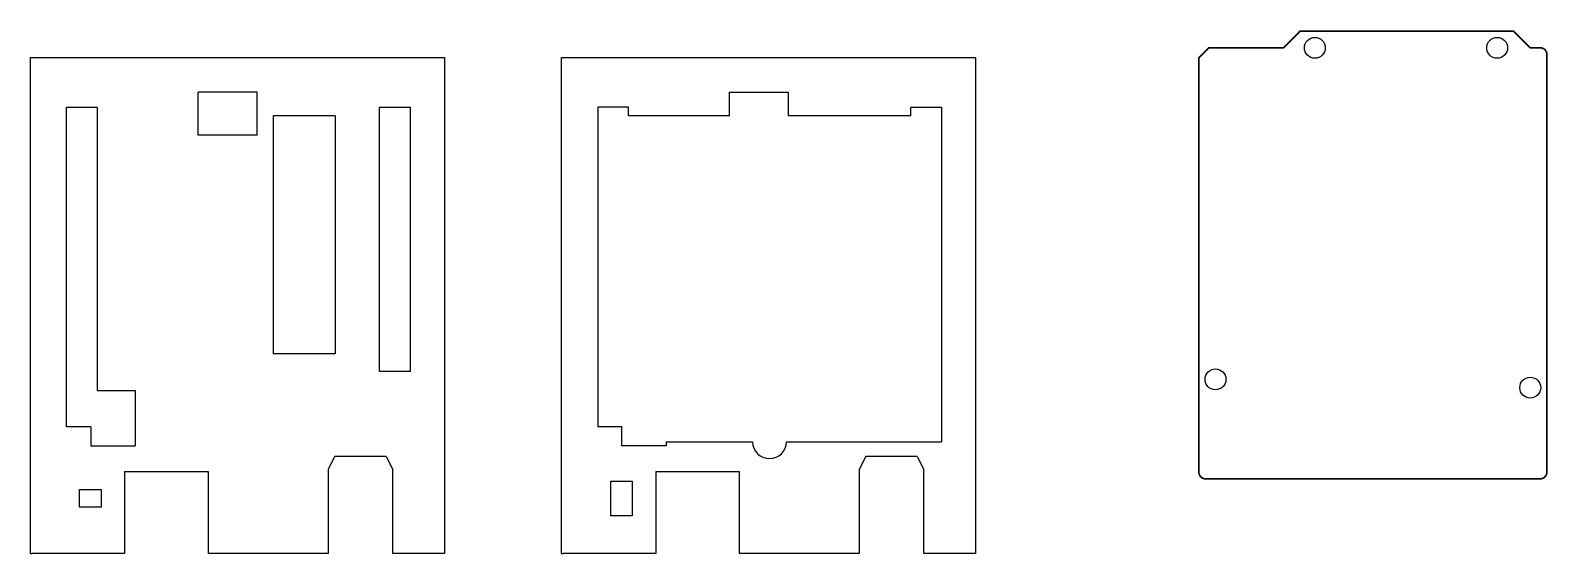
# Model space of a CAD drawing. Header units: millimetres. Extents: x 26 to 259, y 14 to 94.
import ezdxf

# ---------------------------------------------------------------- set-up
doc = ezdxf.new("R2010")
doc.units = ezdxf.units.MM
doc.header["$MEASUREMENT"] = 0
for name, color, linetype in [('01', 6, 'Continuous'), ('02', 3, 'Continuous'), ('20', 53, 'Continuous')]:
    doc.layers.add(name, color=color, linetype=linetype)

msp = doc.modelspace()

# ---------------------------------------------------------------- linework, layer by layer
at = {"layer": '01'}
for p, q in [((26.39, 14.02), (26.39, 90.02)), ((26.39, 90.02), (89.89, 90.02)), ((89.89, 90.02), (89.89, 14.02)), ((52.14, 78.12), (52.14, 84.72)), ((61.14, 84.72), (52.14, 84.72)), ((61.14, 78.12), (61.14, 84.72)), ((31.94, 33.42), (31.94, 82.42)), ((31.94, 82.42), (36.64, 82.42)), ((36.64, 82.42), (36.64, 39.02)), ((79.94, 41.92), (79.94, 82.42)), ((79.94, 82.42), (84.64, 82.42)), ((84.64, 82.42), (84.64, 41.92)), ((73.14, 81.12), (63.64, 81.12)), ((63.64, 81.12), (63.64, 44.62)), ((73.14, 81.12), (73.14, 44.62)), ((61.14, 78.12), (52.14, 78.12)), ((73.14, 44.62), (63.64, 44.62)), ((84.64, 41.92), (79.94, 41.92)), ((36.64, 39.02), (42.44, 39.02)), ((42.44, 39.02), (42.44, 30.52)), ((35.64, 33.42), (31.94, 33.42)), ((35.64, 33.42), (35.64, 30.52)), ((35.64, 30.52), (42.44, 30.52)), ((73.04, 28.92), (72.04, 26.92)), ((80.94, 28.92), (73.04, 28.92)), ((80.94, 28.92), (81.94, 26.92)), ((40.84, 26.62), (53.64, 26.62)), ((40.84, 26.62), (40.84, 14.02)), ((53.64, 26.62), (53.64, 14.02)), ((72.04, 26.92), (72.04, 14.02)), ((81.94, 14.02), (81.94, 26.92)), ((37.24, 21.12), (33.94, 21.12)), ((26.39, 14.02), (26.64, 14.02)), ((40.84, 14.02), (26.64, 14.02)), ((89.64, 14.02), (81.94, 14.02)), ((89.89, 14.02), (89.64, 14.02))]:
    msp.add_line(p, q, dxfattribs=at)
for points in [[(33.94, 21.12), (33.94, 23.82), (37.24, 23.82), (37.24, 21.12)], [(72.04, 14.02), (53.64, 14.02)]]:
    msp.add_lwpolyline(points, dxfattribs=at)
at = {"layer": '02'}
for p, q in [((107.82, 14.02), (107.82, 90.02)), ((107.82, 90.02), (171.32, 90.02)), ((171.32, 90.02), (171.32, 14.02)), ((133.57, 81.12), (133.57, 84.72)), ((133.57, 84.72), (142.57, 84.72)), ((142.57, 84.72), (142.57, 81.12)), ((118.07, 82.42), (113.37, 82.42)), ((113.37, 82.42), (113.37, 33.42)), ((118.07, 81.12), (118.07, 82.42)), ((161.37, 81.12), (161.37, 82.42)), ((161.37, 82.42), (166.07, 82.42)), ((166.07, 82.42), (166.07, 31.17)), ((133.57, 81.12), (118.07, 81.12)), ((161.37, 81.12), (142.57, 81.12)), ((117.07, 33.42), (113.37, 33.42)), ((117.07, 30.52), (117.07, 33.42)), ((123.87, 30.52), (117.07, 30.52)), ((123.87, 31.17), (137.12, 31.17)), ((123.87, 31.17), (123.87, 30.52)), ((142.31, 31.17), (166.07, 31.17)), ((154.47, 28.92), (153.47, 26.92)), ((162.37, 28.92), (154.47, 28.92)), ((162.37, 28.92), (163.37, 26.92)), ((122.27, 26.62), (135.07, 26.62)), ((122.27, 26.62), (122.27, 14.02)), ((135.07, 26.62), (135.07, 14.02)), ((153.47, 26.92), (153.47, 14.02)), ((163.37, 14.02), (163.37, 26.92)), ((107.82, 14.02), (108.07, 14.02)), ((122.27, 14.02), (108.07, 14.02)), ((171.07, 14.02), (163.37, 14.02)), ((171.32, 14.02), (171.07, 14.02))]:
    msp.add_line(p, q, dxfattribs=at)
msp.add_lwpolyline([(115.37, 25.14), (118.67, 25.14), (118.67, 19.79), (115.37, 19.79)], close=True, dxfattribs=at)
msp.add_lwpolyline([(153.47, 14.02), (135.07, 14.02)], dxfattribs=at)
msp.add_arc((139.71, 31.17), 2.6, 180, 0, dxfattribs=at)
at = {"layer": '20', "const_width": 0.254}
for points in [[(218.5, 91.52), (221.04, 94.06)], [(221.04, 94.06), (253.81, 94.06)], [(253.81, 94.06), (256.35, 91.52)], [(205.55, 90), (207.07, 91.52)], [(207.07, 91.52), (218.5, 91.52)], [(256.35, 91.52), (257.89, 91.52)], [(205.55, 26.48), (205.55, 90)], [(258.89, 90.52), (258.89, 26.48)], [(257.89, 25.48), (206.55, 25.48)]]:
    msp.add_lwpolyline(points, dxfattribs=at)
at = {"layer": '20'}
for points, const_width in [([(221.04, 94.13, 1), (221.04, 94)], 0.127), ([(221.09, 94.02, 1), (221, 94.11)], 0.127), ([(253.85, 94.11, 1), (253.76, 94.02)], 0.127), ([(253.81, 94, 1), (253.81, 94.13)], 0.127), ([(207.07, 91.59, 1), (207.07, 91.46)], 0.127), ([(207.12, 91.48, 1), (207.03, 91.57)], 0.127), ([(218.46, 91.57, 1), (218.55, 91.48)], 0.127), ([(218.5, 91.46, 1), (218.5, 91.59)], 0.127), ([(256.35, 91.59, 1), (256.35, 91.46)], 0.127), ([(256.3, 91.48, 1), (256.39, 91.57)], 0.127), ([(258.89, 90.52, 0.4142), (257.89, 91.52)], 0.254), ([(257.89, 91.59, 1), (257.89, 91.46)], 0.127), ([(257.89, 91.46, 1), (257.89, 91.59)], 0.127), ([(205.61, 90, 1), (205.49, 90)], 0.127), ([(205.5, 90.04, 1), (205.59, 89.95)], 0.127), ([(258.95, 90.52, 1), (258.83, 90.52)], 0.127), ([(258.83, 90.52, 1), (258.95, 90.52)], 0.127), ([(205.55, 26.48, 0.4142), (206.55, 25.48)], 0.254), ([(205.61, 26.48, 1), (205.49, 26.48)], 0.127), ([(205.49, 26.48, 1), (205.61, 26.48)], 0.127), ([(206.55, 25.55, 1), (206.55, 25.42)], 0.127), ([(206.55, 25.42, 1), (206.55, 25.55)], 0.127), ([(257.89, 25.48, 0.4142), (258.89, 26.48)], 0.254), ([(257.89, 25.55, 1), (257.89, 25.42)], 0.127), ([(257.89, 25.42, 1), (257.89, 25.55)], 0.127), ([(258.95, 26.48, 1), (258.83, 26.48)], 0.127), ([(258.83, 26.48, 1), (258.95, 26.48)], 0.127)]:
    msp.add_lwpolyline(points, format="xyb", dxfattribs=dict(at, const_width=const_width))
for centre in [(223.33, 91.52), (251.27, 91.52), (208.09, 40.72), (256.35, 39.45)]:
    msp.add_circle(centre, 1.6, dxfattribs=at)

doc.saveas('drawing.dxf')
